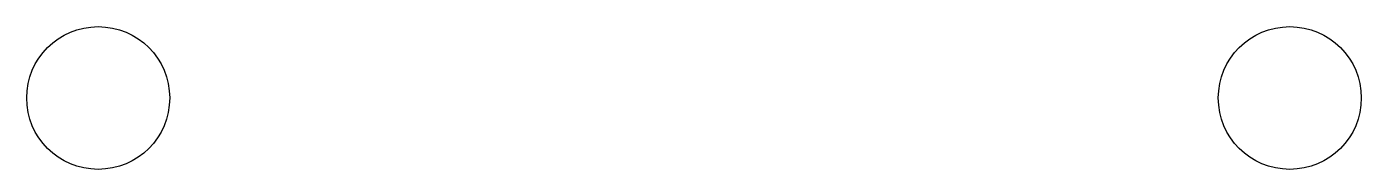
# Model space of a CAD drawing. Header units: inches. Extents: x 1113.9 to 1169.9, y 1674.5 to 1680.5.
import ezdxf

# ---------------------------------------------------------------- set-up
doc = ezdxf.new("R2010")
doc.units = ezdxf.units.IN
doc.header["$MEASUREMENT"] = 0

msp = doc.modelspace()

# ---------------------------------------------------------------- linework, layer by layer
for centre in [(1116.874, 1677.546, 20), (1166.874, 1677.546, 20)]:
    msp.add_circle(centre, 3)

doc.saveas('drawing.dxf')
